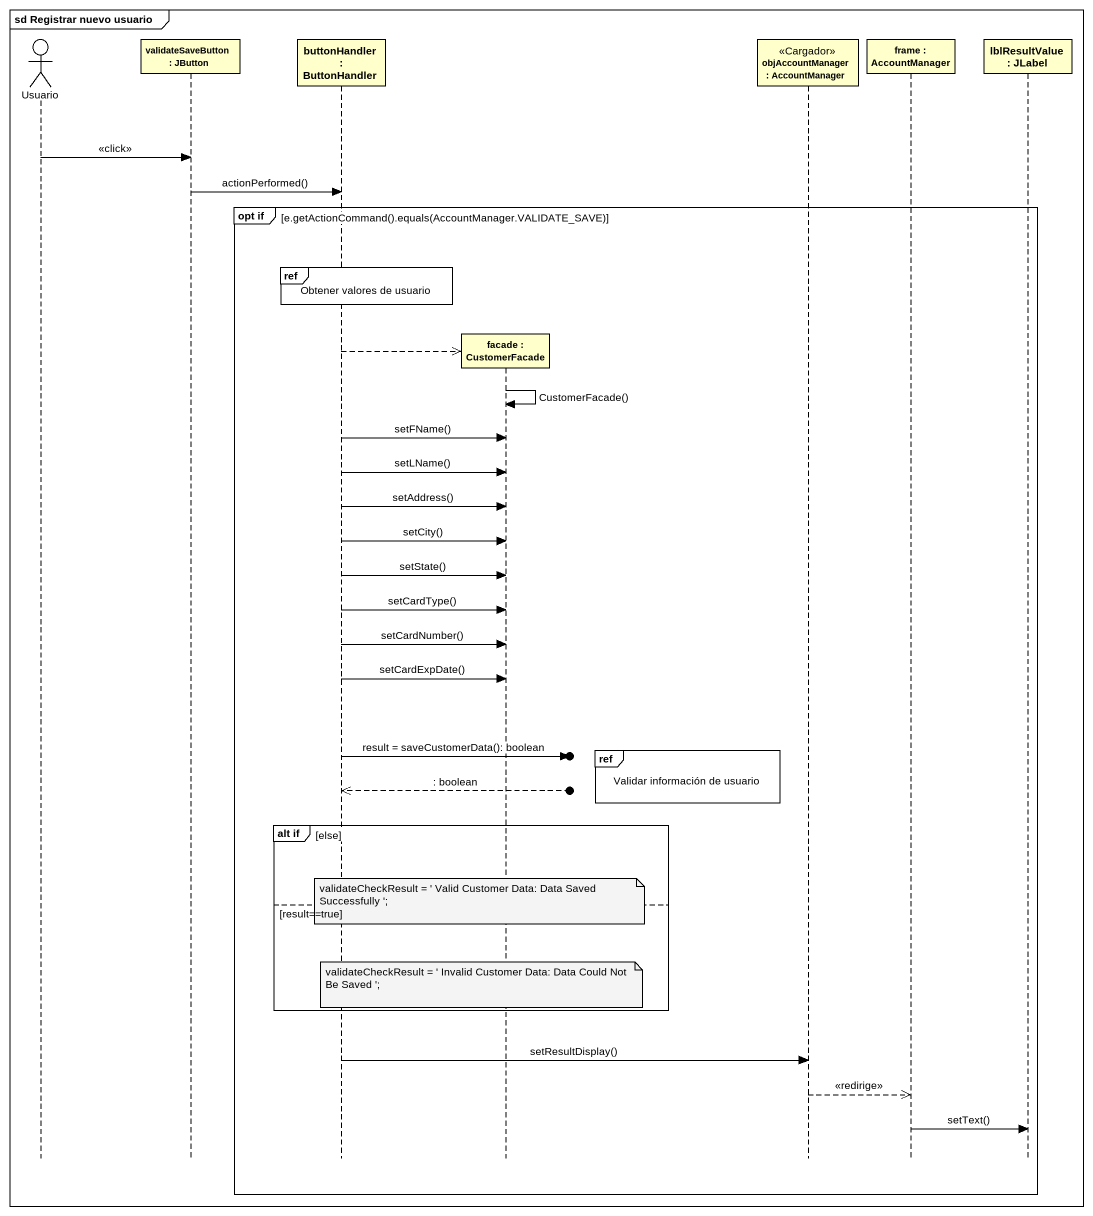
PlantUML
@startuml
mainframe sd Registrar nuevo usuario
hide footbox
actor Usuario
participant "validateSaveButton : JButton" as validateSaveButton
participant "buttonHandler : ButtonHandler" as buttonHandler
participant "facade : CustomerFacade" as facade
participant "objAccountManager : AccountManager" as objAccountManager <<Cargador>>
participant "frame : AccountManager" as frame_
participant "lblResultValue : JLabel" as lblResultValue

Usuario -> validateSaveButton : <<click>>
validateSaveButton -> buttonHandler : actionPerformed()
group opt if [e.getActionCommand().equals(AccountManager.VALIDATE_SAVE)]
  ref over buttonHandler : Obtener valores de usuario
  buttonHandler -->> facade **
  facade -> facade : CustomerFacade()
  buttonHandler -> facade : setFName()
  buttonHandler -> facade : setLName()
  buttonHandler -> facade : setAddress()
  buttonHandler -> facade : setCity()
  buttonHandler -> facade : setState()
  buttonHandler -> facade : setCardType()
  buttonHandler -> facade : setCardNumber()
  buttonHandler -> facade : setCardExpDate()
  ref over objAccountManager : Validar información de usuario
  buttonHandler ->o] : result = saveCustomerData(): boolean
  buttonHandler <<--o] : : boolean
  group alt if [else]
    note over facade : validateCheckResult = ' Valid Customer Data: Data Saved Successfully ';
  else result==true
    note over facade : validateCheckResult = ' Invalid Customer Data: Data Could Not Be Saved ';
  end
  buttonHandler -> objAccountManager : setResultDisplay()
  objAccountManager -->> frame_ : <<redirige>>
  frame_ -> lblResultValue : setText()
end
@enduml
